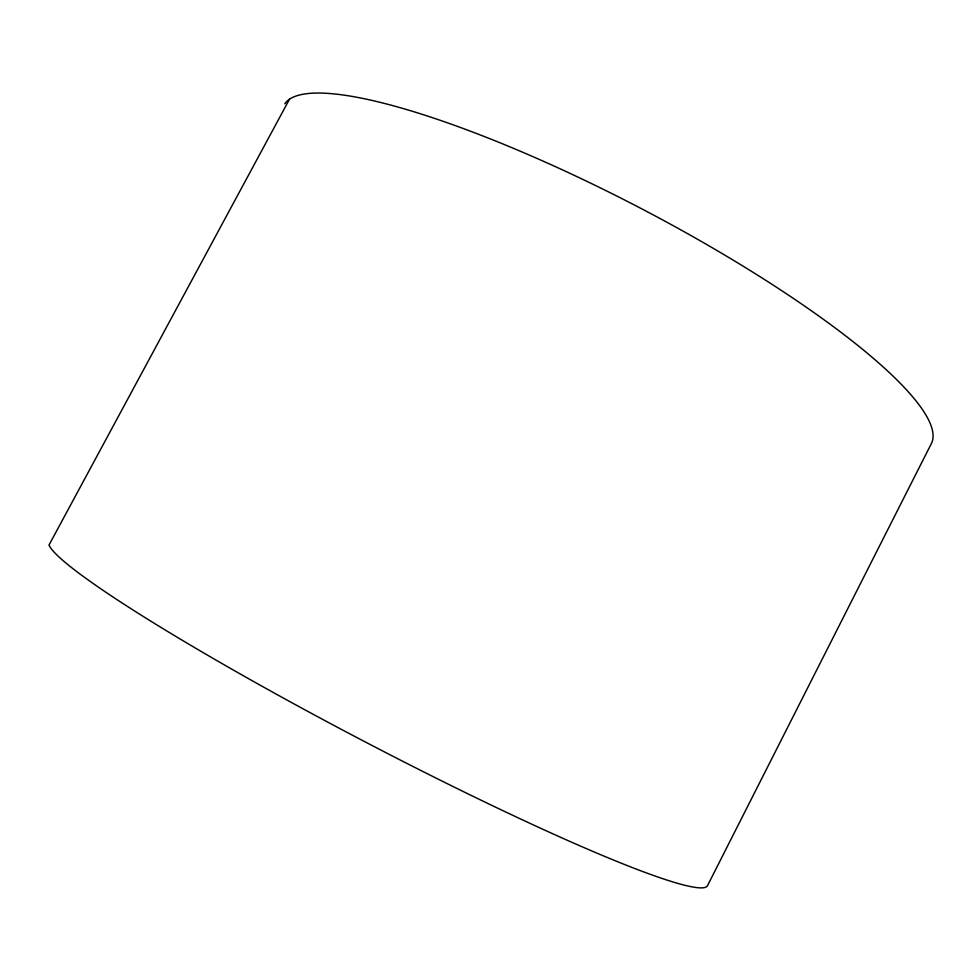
<?xml version="1.0" encoding="UTF-8"?>
<svg xmlns="http://www.w3.org/2000/svg" width="980" height="980" viewBox="0 0 980 980"><rect width="100%" height="100%" fill="white"/><g stroke="black" fill="none" stroke-linecap="round" stroke-linejoin="round"><path stroke-width="1.47" d="M289.455 99.249L49 545.064A371.702 31.201 27.6 0 0 382.702 750.999A371.702 31.201 27.6 0 0 707.67 885.344L931 444.283A365.271 74.088 27.6 0 0 647.094 211.643A365.271 74.088 27.6 0 0 284.812 103.77"/></g></svg>
